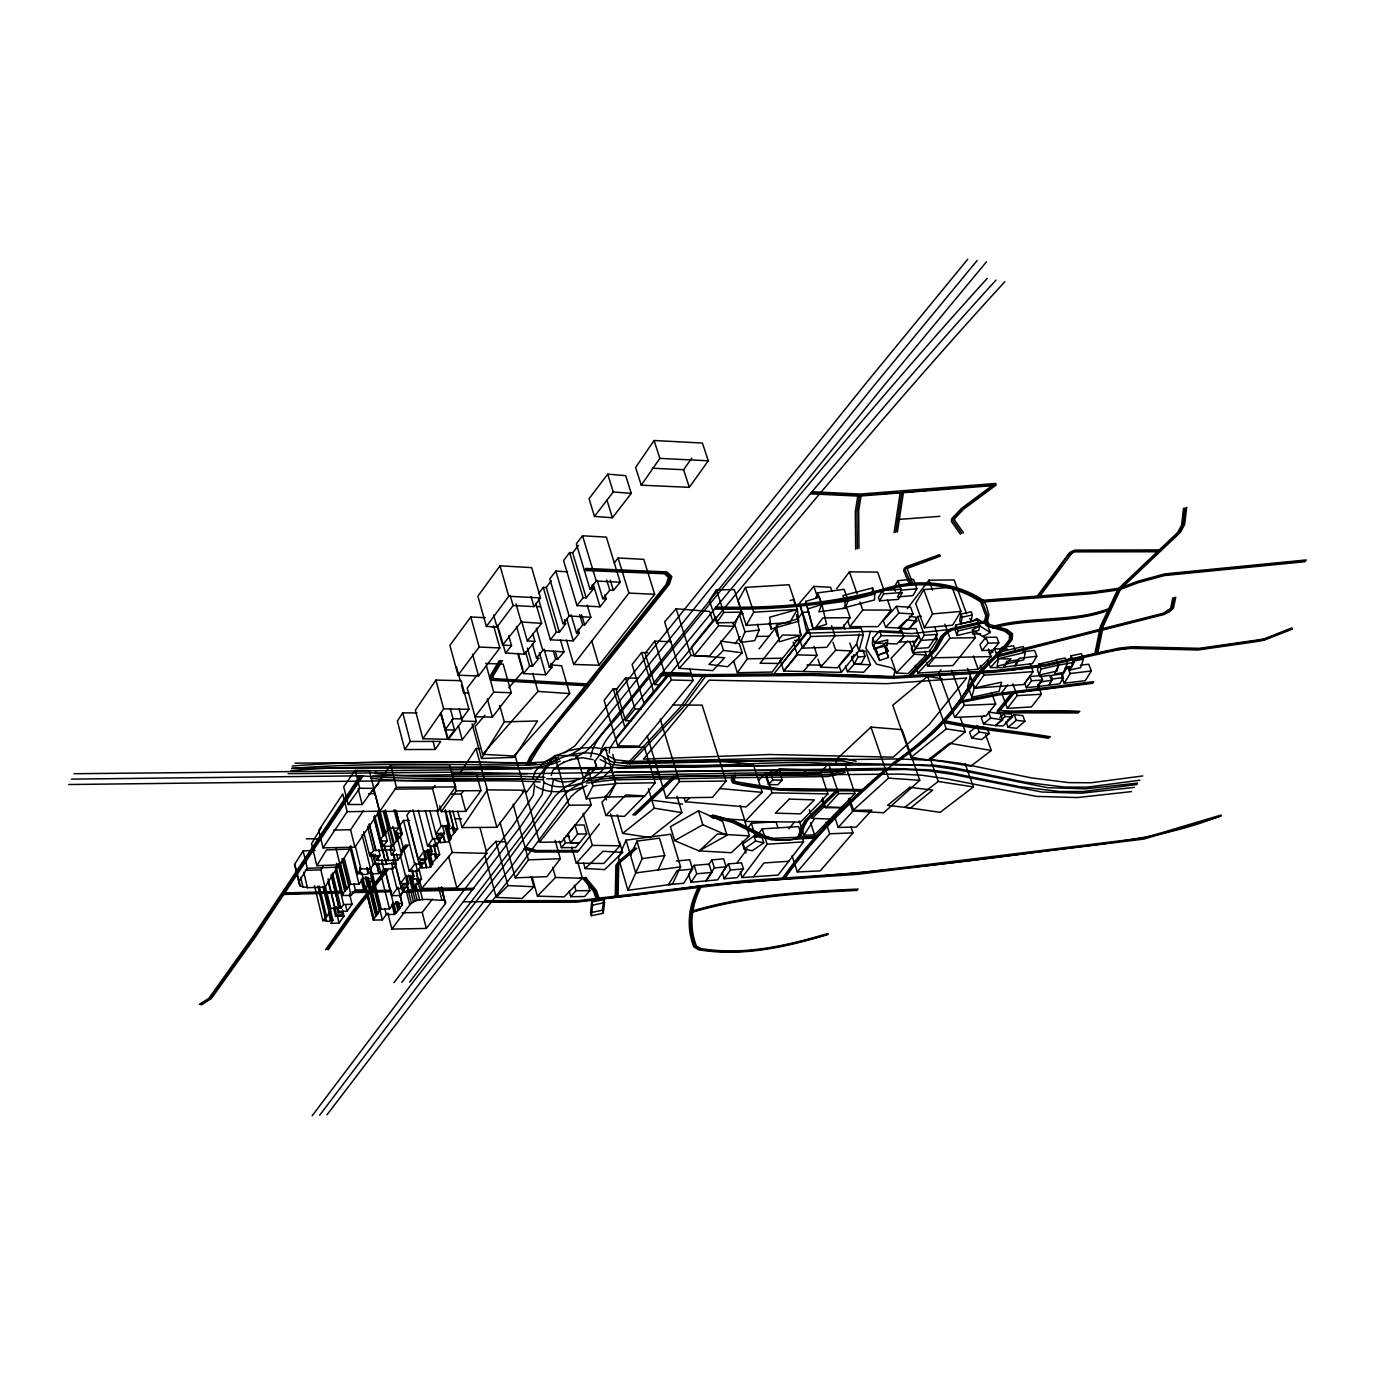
<?xml version="1.0" encoding="UTF-8"?>
<svg xmlns="http://www.w3.org/2000/svg" width="1375" height="1375" viewBox="0 0 1375 1375"><rect width="100%" height="100%" fill="white"/><g stroke="black" fill="none" stroke-linecap="round" stroke-linejoin="round"><path stroke-width="1.5" d="M1220.948 815.616C1157.423 841.38 1089.206 844.491 1022.209 853.978C915.303 868.673 807.881 877.37 700.373 885.844C690.164 904.63 687.156 926.32 695.166 946.498L699.669 949.145C743.119 956.416 786.397 946.361 827.905 934.038M845.023 601.717L844.938 607.578L874.534 599.947L874.723 594.086L872.575 587.967L842.892 595.581L845.023 601.717L874.723 594.086M615.244 897.377L615.88 865.339L618.802 861.283L634.511 848.014M616.653 897.033L617.306 865.133L620.056 861.317L635.662 848.134M618.062 896.706L618.716 864.909L621.311 861.334L636.831 848.272M872.455 591.886L872.575 587.967M609.331 753.053L609.486 749.014L614.78 740.712L640.475 709.397C760.152 565.383 878.298 419.805 1004.833 281.703M1139.927 780.209L1087.195 787.153L1064.13 787.067L1025.578 782.289L953.855 767.748L935.052 765.273L853.067 763.4L842.566 760.994L778.645 760.478L628.65 763.761L612.322 761.973L600.05 755.047C603.109 736.416 622.033 724.677 632.019 709.208C751.455 564.609 869.688 418.756 996.033 280.07M534.652 784.18L533.294 795.3L513.202 825.258L393.938 982.695M590.752 757.058C593.553 737.43 613.095 725.106 623.528 709.036C742.827 563.939 860.922 417.57 987.181 278.42M1183.497 508.269L1181.606 525.13L1177.636 532.486L1117.927 589.102L1100.309 626.691L1094.827 654.019M1185.078 507.805L1183.136 524.837L1178.994 532.452L1119.302 589.016L1101.77 626.381L1096.288 653.658M1186.659 507.323L1184.666 524.528L1180.369 532.417L1120.659 588.947L1103.248 626.072L1097.748 653.28M600.05 755.047C583.327 748.309 536.766 758.261 543.916 782.289L542.214 794.492L521.675 824.966L401.827 982.386M553.18 780.398L551.1 793.667L530.131 824.691L409.681 982.059M899.044 631.761L901.055 629.045L916.128 628.616L918.809 636.127L881.255 635.628L874.569 643.053L887.752 639.839L887.219 645.58L874.087 648.794L874.569 643.053L872.816 638L872.317 643.758L879.639 660.481L888.439 657.473L884.83 646.525L888.439 657.473M894.094 532.727L900.161 492.834M895.744 532.348L901.845 492.491L995.294 484.464L962.517 508.819L953.202 518.633L953.116 521.022L961.933 533.517M897.394 531.953L903.512 492.147M590.562 912.708L591.731 902.086L603.659 899.559L604.536 902.602L603.281 913.223L591.422 915.733L590.562 912.708L602.405 910.181L603.659 899.559M591.422 915.733L592.608 905.145L591.731 902.086M551.238 775.362L552.836 770.481L557.803 765.634M857.88 495.447L855.302 511.672L855.68 549.244M901.845 492.491L859.581 495.086L856.986 511.277L857.33 548.814M861.266 494.742L858.67 510.881L858.98 548.384M977.419 619.919L955.728 625.006L954.972 629.544L957.12 635.473L978.794 630.386L979.619 625.848L976.938 618.578L971.438 621.706M957.12 635.473L957.894 630.936L955.728 625.006M532.692 778.68L535.373 771.1L543.177 763.142M660.292 674.644C738.066 676.483 815.873 671.911 893.595 677.394L894.833 670.811L891.447 667.7L876.648 664.211L865.803 648.175L870.409 631.366L911.848 633.583L952.084 629.234L985.944 621.569L987.319 615.295L982.094 601.219C954.903 582.914 920.012 579.855 888.869 588.294C832.408 605.069 773.592 609.194 715 608.059M998.559 658.625L997.098 666.188L1023.756 659.863L1025.337 652.283L1023.172 646.525L996.428 652.85L998.559 658.625L1025.337 652.283M1172.755 597.919L1170.709 608.369L1163.422 613.216L995.723 655.652M961.022 614.041L959.681 620.641L960.833 623.786L970.956 621.517L972.331 614.917L971.18 611.772L961.022 614.041L962.173 617.203L960.833 623.786M1174.25 597.523L1172.084 608.231L1163.577 613.903L995.603 656.442C966.522 683.083 951.448 722.288 918.036 744.992C867.023 782.702 820.342 826.994 783.389 878.728M1175.745 597.145L1173.459 608.077L1169.283 611.927L1163.731 614.591L995.5 657.216M732.325 775.758L731.294 780.192L732.755 782.942C775.019 794.045 818.916 789.817 862.125 791.123M1134.478 787.359L1081.455 793.203L1041.769 792.017L953.683 774.572L927.747 770.722L904.87 769.467L845.023 770.567L829.417 774.366L733.786 775.483L732.772 779.797L734.078 782.306L739.664 784.059L777.459 789.422L862.847 790.35M735.264 775.191L734.233 779.384L735.402 781.653L778.336 788.648L863.569 789.594M1056.636 660.069L1038.984 664.073L1037.455 670.072L1039.328 675.073L1056.945 671.086L1058.544 665.087L1056.464 659.587L1065.213 658.058L1067.309 663.541L1063.356 672.478L1054.625 674.025L1058.544 665.087L1073.978 662.372L1072.517 658.556L1065.848 659.725M1039.328 675.073L1040.892 669.092L1038.984 664.073M971.816 697.263L974.239 688.102L970.097 676.723L967.708 685.936L971.816 697.263L999.023 691.384L1001.602 682.206L974.239 688.102M780.192 660.206L783.784 671.069L841.345 672.341L839.042 665.62L856.642 643.947L859.375 633.995M841.345 672.341L858.98 650.719L863.38 634.837L861.025 628.031L808.397 629.63L781.533 664.263M387.853 913.034L391.875 929.122L426.319 928.434L445.466 903.53L441.616 887.03M1069.956 659.261L1071.073 655.823L1081.386 653.658L1083.483 659.089L1080.612 667.666L1070.352 669.848L1068.959 666.222M1070.352 669.848L1073.17 661.272L1071.073 655.823M797.672 838.131L801.745 826.1L805.2 820.256L836.55 790.195M711.391 815.719C742.414 819.019 766.081 848.667 799.064 837.873L803.12 825.894L806.506 820.188L837.736 790.247M800.439 837.616L804.495 825.688L807.795 820.102L838.922 790.316M596.475 764.998L594.327 769.811L590.373 773.558M614.625 762.523L611.308 769.381L604.055 776.377M698.998 886.067C688.789 904.939 685.781 926.767 693.894 946.98L698.638 949.781C742.448 957.086 786.07 947.014 827.888 934.587M701.731 885.62C691.556 904.32 688.548 925.891 696.438 946L700.683 948.527C743.806 955.728 786.741 945.691 827.905 933.487M815.598 598.434L817.73 592.883L844.147 589.291L848.152 600.823L845.178 608.18L818.83 611.823L821.7 604.467L817.73 592.883M738.495 615.88L734.869 624.8L740.592 642.383L754.72 640.664L759.172 630.042L757.247 624.164M740.592 642.383L744.992 631.744L739.217 614.092L743.273 613.611M626.055 840.159L618.423 857.742L627.945 890.312L672.444 884.177L680.608 866.852L670.742 834.264L626.055 840.159L635.714 872.953L680.608 866.852M630.592 855.559L636.952 841.122L659.484 838.131L664.727 855.577L658.144 869.911M627.945 890.312L642.142 858.602L636.952 841.122M1073.978 662.372L1071.95 666.909L1065.298 668.095M526.092 765.359L529.925 757.023L538.347 744.614L666.17 584.341L668.491 577.517L664.486 573.77L584.375 570.453M853.067 763.4C669.763 769.227 486.458 767.473 303.136 768.402L291.517 768.402C369.944 762.386 448.972 764.5 527.605 765.222L531.42 756.938L539.791 744.614L667.752 584.289L670.175 577.019L665.706 572.859L585.114 569.439M529.117 765.067C546.373 730.366 576.555 703.897 598.916 672.512L669.35 584.22L671.842 576.52L666.927 571.931L585.853 568.425M588.397 770.086L581.797 783.131L586.352 798.841L608.884 796.692L615.673 783.75L611.016 768.023L588.397 770.086L593.003 785.864L586.352 798.841M852.105 658.058L853.961 654.534M845.436 665.861L847.43 671.688L854.202 664.177L857.914 657.112L856.333 652.523M859.409 650.616L863.002 650.22L865.116 656.339L861.386 663.386L854.202 664.177L851.52 656.391M1051.566 680.281L1048.953 685.231L1026.369 687.723L1024.736 683.375L1029.892 676.414L1040.927 675.658L1042.559 680.006L1037.386 686.95L1039.964 682L1051.566 680.281L1049.692 675.331L1040.033 676.758M1000.055 650.255L1001.584 647.384L1013.581 645.82L1015.077 649.825M745.508 587.383L738.134 600.703L746.23 625.436L789.697 622.566L797.38 609.417L789.061 584.736L745.508 587.383L753.706 612.236L746.23 625.436M897.909 580.662L901.295 590.15L897.445 596.973L912.983 595.598L916.867 588.775L913.464 579.305L897.909 580.662L894.077 587.503L895.417 591.302M1052.425 679.027L1048.953 685.231L1059.833 683.736L1063.339 677.531L1061.964 673.939L1051.067 675.417L1052.425 679.027L1063.339 677.531M923.759 589.6L915.681 603.522L924.378 627.756L952.634 625.195L960.953 611.394L952.067 587.159L923.759 589.6L932.542 613.92L924.378 627.756M901.278 589.222L882.475 590.614L878.384 597.558L879.536 600.823L898.305 599.414L902.447 592.488L883.644 593.897L879.536 600.823M1036.802 656.253L1032.402 663.644L1014.802 665.741L1019.133 658.333L1036.802 656.253L1034.584 650.392L1022.828 651.784M499.28 660.636L489.517 677.016L491.03 680.195L586.764 685.781M500.861 660.602L491.184 676.741L492.405 679.439L587.537 684.87M321.097 827.819L311.541 843.666L316.834 865.7L340.003 864.755L349.766 849.062L326.477 849.939L316.834 865.7M502.442 660.567L492.852 676.448L493.797 678.666L588.294 683.977M1061.672 676.483L1067.602 666.772L1070.197 673.527L1064.233 683.237L1062.308 678.167M315.167 850.42L303.136 850.884L307.312 868.33L298.667 881.908L300.248 886.119L307.433 887.683L324.998 887.116L320.856 869.859L323.091 866.216M324.466 886.755L330.447 911.591L328.9 911.677L330.808 908.566L325.308 885.775M439.278 838.664L440.327 842.652L449.092 841.741L451.12 838.458L448.491 828.489M324.998 887.116L337.459 867.092L336.514 863.242M504.333 721.892L537.522 720.947L514.284 757.367L481.525 758.502L504.333 721.892L499.727 705.409M1080.286 665.242L1088.742 664.228L1091.338 670.966L1085.288 680.659L1064.233 683.237M692.587 869.103L683.719 883.231L668.388 884.709L677.17 870.564L692.587 869.103L689.752 859.753L676.277 861.008M299.286 884.211L294.542 864.531L303.136 850.884M708.727 864.806L711.855 859.908L723.628 858.808L726.12 866.817L717.664 879.845L691.041 882.269L688.497 873.881M711.855 859.908L714.33 867.934L705.959 880.98L711.7 872.489L709.122 864.102L694.152 865.356L689.631 872.18M818.623 774.589L828.558 763.503L844.869 763.555L854.975 793.564L814.567 834.883L803.928 835.244L814.705 818.452M910.009 628.237L917.606 616.498L921.336 616.258M912.742 652.747L920.7 640.475L919.205 636.281L911.264 648.57L912.742 652.747L929.397 651.527L937.423 639.272L935.928 635.078M460.212 772.767L476.059 748.481L480.202 748.55M446.325 825.223L447.391 829.228L449.487 829.142L445.105 810.528M912.914 641.128L915.578 648.587L924.327 635.233L937.441 634.356L934.725 626.863M440.962 833.147L442.011 837.152L441.066 838.595L432.712 838.836L427.573 846.227L436.098 845.986L438.762 842.153L437.714 838.166M360.009 775.827L252.588 937.011L208.759 998.456L199.341 1004.317M366.953 867.402C374.155 876.58 356.658 877.095 360.044 867.591M937.441 634.356L928.623 647.677L915.578 648.587M200.406 1004.558L210.031 998.525L254.014 936.959L361.539 775.809C421.781 780.759 482.316 776.841 542.575 779.694M363.052 775.809L255.441 936.925L211.303 998.611L201.455 1004.816M342.495 909.958L343.991 916.145L335.62 916.403L336.531 915.028L328.161 881.478M442.423 825.344L444.52 833.353L443.541 834.848L438.402 834.952L436.786 837.289L442.011 837.152M416.952 712.938L402.755 712.886L397.358 721.033L404.783 749.547L435.205 749.461L440.756 741.417L410.248 741.469L404.783 749.547M336.531 915.028L341.567 914.873L343.114 912.708L337.975 912.845L338.869 911.488L337.872 907.362M403.219 888.198L404.267 892.323L412.809 891.481L414.889 888.353L412.792 880.138M716.409 589.841L709.414 600.342L716.667 622.841L734.525 622.514L741.641 612.116L734.267 589.617L716.409 589.841L723.714 612.408L716.667 622.841M323.022 847.877L347.153 811.697L342.77 793.959L318.777 830.328L323.022 847.877L354.905 847.206L379.448 811.216L374.98 793.581L368.534 793.65M328.883 912.089C335.723 920.03 325.359 926.286 325.428 916.386M328.041 878.848L335.036 907.844L330.808 908.566M335.552 871.355L343.63 904.492L341.052 908.136L339.127 908.222L331.461 874.552M515.075 755.305L524.837 790.23L496.891 827.303L462.086 827.578L487.369 789.869L476.059 748.481M691.041 882.269L696.73 873.761L694.152 865.356M354.905 847.206L350.591 829.761L363.361 810.803M326.425 920.511L322.85 920.683L330.447 911.591M440.327 842.652L439.673 838.08M361.522 873.572L357.758 873.692L360.955 868.966L355.506 846.948M449.625 810.373L454.008 828.97L457.634 828.85L452.856 810.837M420.887 863.844L421.953 867.986L430.564 867.212L432.73 863.998L428.966 849.492M454.523 730.005L445.208 729.867L453.028 718.747L461.845 718.919L468.961 709.277L461.123 680.642L435.909 680.092L415.353 710.188L422.898 738.736L447.666 739.303L454.523 730.005L451.773 719.83M390.655 764.878L374.017 789.216L379.672 811.491L438.402 810.837L455.658 786.895L449.711 764.706L390.655 764.878L396.43 787.308L379.672 811.491M386.014 859.719L386.581 864.325L382.731 864.428L382.095 859.891M451.12 838.458L449.573 838.527L457.634 828.85M797.93 618.939L802.502 612.236L808.552 612.064M654.087 440.498L635.628 467.431L641.248 485.186L689.322 487.334L708.262 460.78L702.419 443.059L654.087 440.498L659.845 458.373L641.248 485.186M360.955 868.966L370.528 868.691L373.278 864.703L370.27 852.689M373.278 864.703L375.702 864.084L373.192 854.081M376.802 863.105L378.933 873.589L371.559 873.778L370.408 867.298M379.294 873.056L380.858 873.022L383.608 869.052L382.113 863.07M374.498 820.291L382.095 850.438L385.688 849.956L384.673 845.934M436.923 810.03L441.152 826.083L435.978 833.577L444.52 833.353M422.898 738.736L443.661 708.864L435.909 680.092M382.095 850.438L373.57 850.558L369.686 855.748L380.153 855.577L378.641 849.544M382.405 848.1L385.103 860.561L376.63 860.252L375.134 854.253M447.391 829.228L449.711 825.877L445.466 809.823M798.566 636.058L802.622 648.158L810.717 636.505L863.38 634.837M383.608 869.052L393.095 868.777L396.378 864.067L393.645 853.927M404.267 892.323L403.614 887.648M416.298 870.478L418.034 879.295L421.541 879.192L418.894 868.88M967.553 668.388L974.772 688.205L983.847 675.228L1033.141 671.619L1030.167 663.73M329.948 907.878L332.922 920.236L330.739 923.33L339.109 923.055L343.991 916.145M325.583 949.695L352.086 912.02L385.155 869.945M326.958 949.644L353.478 911.986L386.547 869.945M328.35 949.592L354.887 911.952L387.922 869.963M401.706 887.717L402.755 891.825L400.022 895.486L391.755 895.675L396.98 888.611L405.127 888.439L406.106 887.064L401.002 887.15L402.669 884.95L407.653 884.847L408.65 883.438L406.553 875.17M355.231 770.413L343.716 786.706L348.133 804.495L362.158 804.53L373.811 788.356L369.291 770.533L355.231 770.413L359.717 788.288L348.133 804.495M338.869 911.488L347.084 911.23L352.034 904.234L349.508 893.888M388.764 826.169L394.831 850.248L391.823 850.283L391.102 845.831M689.322 487.334L683.598 469.717L691.831 458.047M735.195 643.672L740.145 636.677M728.492 863.861L722.288 872.627L724.178 878.728L737.223 877.697L743.48 868.948L741.572 862.847L728.492 863.861L730.383 869.98L724.178 878.728M438.402 810.837L432.592 788.803L435.033 785.366M396.378 864.067L393.955 864.119L393.387 859.53M421.3 863.277L422.366 867.419L420.458 867.488L417.622 871.234L409.286 871.355L414.717 864.119L422.898 864.016L423.912 862.589L418.791 862.658L420.527 860.389L425.545 860.337L426.577 858.877L424.531 850.936M397.598 838.767L401.689 854.752L391.48 854.923L394.831 850.248M369.583 881.306L377.73 914.083L379.345 910.8L371.697 880.052M737.378 672.736L747.364 658.831L782.341 658.195L772.2 672.031L737.378 672.736L733.494 660.705M578.084 629.114L579.288 633.153L573.272 640.836L550.413 639.839L556.377 632.122L559.402 632.259L546.27 587.537L551.186 580.731M365.991 886.342L374.103 919.05L375.753 915.802L367.606 883.042M428.588 850.867L429.619 854.855L431.681 854.803L429.516 844.284M433.933 844.181L436.098 854.683L439.656 854.614L436.528 842.703M1036.956 596.578L1069.63 552.509M385.378 848.53L388.42 860.527L397.994 859.856L401.689 854.752M441.272 811.645L456.294 790.848L451.602 773.317L476.231 773.197L480.975 790.659L465.798 811.37L441.272 811.645L439.742 805.836M411.933 870.598L413.634 879.433L411.589 879.502L410.541 875.359M1038.348 596.509L1067.602 555.947L1074.648 550.997L1159.469 550.842M1039.758 596.441L1072.173 552.733M1033.141 671.619L1023.808 684.509L974.772 688.205M465.798 811.37L461.141 794.011L463.65 790.539M362.931 878.333L373.33 920.116L382.37 919.909L386.255 914.581L394.453 914.409L396.189 913.172L398.578 909.889L396.516 901.708M513.098 605.567L533.964 606.598L540.513 597.902L531.678 567.617L500.019 565.812L477.881 596.217L486.389 626.467L497.028 626.966L513.098 605.567L510.194 595.444M703.261 675.52L679.559 708.108L627.344 763.692M410.18 810.786L406.931 815.237L418.206 858.98L426.577 858.877M399.214 826.306L403.494 820.445L409.595 820.428M373.33 920.116L374.103 919.05M372.058 872.3L381.27 909.219L379.345 910.8M398.578 909.889L402.273 904.853L399.695 894.627M414.889 888.353L413.377 888.422L421.541 879.192M706.148 675.486L682.344 708.142L629.973 763.847M399.712 896.809L403.27 891.945M388.42 860.527L386.255 850.042M375.753 915.802L377.73 914.083M381.27 909.219L389.537 908.961L393.422 903.667L384.656 868.794M400.434 895.211L402.273 904.853M500.122 822.491L515.264 877.834L528.498 859.839L560.312 858.756L555.105 840.314M746.745 829.503L751.334 823.281L775.998 821.769L777.906 827.698M485.22 617.684L470.8 616.98L449.9 645.339L458.047 675.194L478.569 675.967L499.847 647.934L493.642 625.969M486.389 626.467L508.75 596.286L500.019 565.812M559.402 632.259L565.641 623.82L564.438 619.747M427.453 849.544L431.217 864.05L439.656 854.614M391.875 929.122L409.784 904.905C418.223 895.744 433.709 901.02 444.417 900.144L445.861 902.241M1026.369 687.723L1031.508 680.762L1042.559 680.006M408.65 883.438L400.348 883.609L405.642 876.459L400.366 855.731M901.055 629.045L903.719 636.573L899.68 642.005L914.753 641.541L918.809 636.127M737.344 862.4L747.295 848.977M756.009 837.237L762.231 828.85L798.652 826.598L803.602 841.861L778.113 875.067L742.087 877.594L740.3 871.887M411.589 879.502L413.978 876.305L412.38 870.1M579.288 633.153L576.538 633.033L582.691 624.8L579.666 614.642M655.17 782.788L615.794 783.406L605.327 797.053L644.531 796.348L655.17 782.788L644.411 747.227L605.189 747.57L594.859 761.372L597.18 769.295M458.047 675.194L479.17 647.041L470.8 616.98M477.091 675.005L467.191 688.188L476.352 721.462L462.223 739.784L448.216 739.458L441.117 713.075M418.206 858.98L423.706 851.675L412.861 809.823M560.312 858.756L546.872 876.648L515.264 877.834M742.087 877.594L767.13 844.216L803.602 841.861M538.57 593.622L543.28 587.383L546.27 587.537M578.462 545.462L572.636 552.75L569.611 552.561L563.561 560.588L576.984 605.602L600.033 606.788L606.238 598.881L605 594.791M376.63 860.252L380.153 855.577M340.158 862.142L346.775 889.23L348.614 885.827L341.963 858.705M429.619 854.855L432.094 851.572L430.547 845.608M753.448 876.786L763.916 862.967L788.7 861.283M336.222 867.333L342.805 894.386L344.678 890.983L338.061 863.895M614.281 562.994L618.08 557.975L643.775 559.35L654.689 594.292L598.967 665.242L573.684 664.434L566.5 640.08M607.716 474.134L589.05 498.695L594.464 516.416L612.391 517.756L631.28 493.402L625.711 475.664L607.716 474.134L613.267 491.941L594.464 516.416M353.839 883.73L355.369 889.969L351.141 895.486L341.98 895.486L342.805 894.386M426.319 928.434L422.228 912.45L432.369 899.112M836.67 588.672L849.423 571.88L877.628 572.103L884.005 590.098M850.145 617.719L842.686 627.533L815.513 627.756L822.886 617.908L850.145 617.719L846.88 608.317L842.703 608.334M907.225 608.713L928.933 580.181L954.13 579.958L966.556 613.766M378.692 783.441L373.295 788.992L374.842 795.059M486.32 665.517L493.745 692.175L475.011 716.719L492.388 717.183L511.259 692.725L503.198 664.108L485.736 663.455M448.216 739.458L462.258 721.084L461.158 716.994M1007.738 684.802L1001.602 692.811L1007.342 708.383L1031.439 706.939L1041.408 694.238L1037.764 684.509M344.678 890.983L346.775 889.23M348.614 885.827L350.659 884.194L344.3 858.292M381.562 840.228L383.092 846.278L391.72 846.33L397.341 840.434L394.762 830.362M370.906 872.334L372.47 878.591L371.302 880.12L372.161 880.12L370.614 873.864M366.059 877.009L368.122 885.311L365.509 888.731L363.688 890.003L355.369 889.969M365.217 877.009L367.28 885.328L372.161 880.12M584.117 780.364L576.95 755.666L554.692 755.58L525.748 793.203L539.464 842.273L561.584 841.981L591.284 805.045L589.497 798.875M312.177 1115.744L412.981 982.197L502.803 867.298L555.294 795.747L564.111 787.892L575.747 780.845M350.659 884.194L359.03 884.125L363.275 878.659L361.797 872.678M576.984 605.602L583.12 597.661L569.611 552.561M573.684 664.434L628.908 593.089L618.08 557.975M319.636 1115.245L420.853 981.836L511.002 867.075L563.286 796.108C573.667 783.183 592.436 782.22 602.817 769.587A32.759 14.988 -16.1 0 0 605.275 760.341L603.711 757.505M1007.342 708.383L1017.208 695.63L1041.408 694.238M597.231 580.336L602.8 598.727L609.795 590.253L613.422 590.391L620.211 582.192L606.375 537.127L582.553 535.786L576.331 543.795L589.944 588.981L593.261 589.17L592.023 585.062M567.617 571.863L555.844 571.072L549.794 578.858L563.011 623.683L565.641 623.82M327.061 1114.747L428.691 981.475L519.183 866.834L571.244 796.469L577.294 791.055L586.97 785.314M941.016 669.711L938.644 672.753L954.663 717.406L985.927 716.083L995.706 704.086L991.444 692.467M374.67 815.564L380.789 839.816L379.912 840.933L387.252 841.002L384.691 830.913M599.431 823.969L578.17 851.245L535.786 851.262L524.958 848.134M847.739 620.675L849.802 626.673L862.744 610.053L891.086 610.087L887.545 600.084M380.789 839.816L379.758 839.798L385.722 833.525L380.084 811.267M782.134 878.814C810.923 837.53 846.983 802.278 885.07 769.639M784.644 878.642C813.381 837.495 849.338 802.364 887.339 769.845M378.95 811.25L384.587 833.508L390.036 828.008L398.75 828.111L394.092 809.909M383.092 846.278L387.252 841.002M398.75 828.111L394.539 833.439L401.878 833.508L396.189 811.319M392.803 826.341L396.395 840.434L402.136 834.402L395.931 810.202M759.069 648.88L777.442 625.556M517.722 653.417L523.462 673.561L529.633 666.067L532.572 666.239L539.017 658.075L536.456 657.903L532.383 643.758M641.609 652.523L632.105 664.52L643.93 703.261L653.538 691.402L641.609 652.523L647.677 652.712M891.086 610.087L878.006 626.622L849.802 626.673M926.355 662.252L927.781 666.222L949.97 638.137L975.339 637.639L972.417 629.681M617.306 688.823L613.302 688.72L604.106 700.339L617.753 745.817L639.152 746.109L693.137 680.556L690.852 673.303M637.656 678.219L625.556 677.892L616.189 689.683L625.505 720.655L631.555 720.758M671.069 641.712L654.758 641.145L645.098 653.331L654.706 684.578L660.825 684.733M539.464 842.273L568.889 805.183L591.284 805.045M589.944 588.981L596.269 581.058L620.211 582.192M550.808 663.352L551.977 667.373L549.312 667.202L555.672 659.227L553.317 651.166M563.011 623.683L569.147 615.983L590.837 617.255L587.194 605.052M799.752 631.4L801.058 635.302L778.508 663.438L760.066 663.266L782.478 635.027L801.058 635.302L796.881 614.831M975.339 637.639L952.927 665.603L927.781 666.222M954.663 717.406L964.322 705.341L995.706 704.086M394.969 810.202L401.173 834.402L401.878 833.508M575.008 825.069L567.961 833.834L570.505 842.806L579.614 842.686L586.712 833.955L584.134 824.983L575.008 825.069L577.586 834.058L570.505 842.806M496.925 625.075L502.562 645.047L521.194 621.981L516.003 603.9M582.691 624.8L584.667 624.903L590.837 617.255M647.264 735.814L666.153 798.016L679.422 781.567L726.052 781.034L702.127 705.117L672.736 705.031M625.505 720.655L634.958 708.95L641.042 709.07M654.706 684.578L664.469 672.495L691.075 673.234L689.855 669.35M615.536 738.736L669.075 672.684L671.344 679.989L617.753 745.817M985.927 637.364L979.945 644.772L982.059 650.513L992.819 650.272L998.834 642.898L996.703 637.158L985.927 637.364L988.058 643.105L982.059 650.513M1011.794 692.966L997.305 710.841L997.408 712.852L1078.292 712.955M498.764 629.148L505.536 653.022L511.552 645.597L508.716 635.645M715.791 617.014L691.419 646.989L694.152 655.634L709.466 656.116L734.027 626.312L732.909 622.841M773.472 674.403L807.056 633.119L870.409 631.366M1093.228 682.481L1013.1 692.897L998.353 711.511L1000.123 712.525L1022.948 711.442L1079.066 712.164M1014.406 692.845L1000.055 710.531C1023.12 712.198 1055.055 709.586 1079.856 711.373M521.589 620.984L527.312 640.905L541.647 623.356L535.82 603.367M400.452 851.245L405.608 844.938M401.844 851.262L407.017 844.955M694.152 655.634L718.592 625.711L734.027 626.312M505.536 653.022L524.494 654.191L534.978 641.403L532.675 633.445M583.12 597.661L586.163 597.816L593.261 589.17M400.675 854.408L408.409 844.972M967.725 259.256L865.872 383.402L574.767 746.023L564.266 752.778M977.127 260.511L875.102 384.295L586.266 742.431L579.82 749.289L569.955 755.184M561.378 847.653L565.348 842.841L579.562 842.737L575.575 847.55L561.378 847.653L559.539 841.191M986.494 261.766L884.28 385.189L594.688 742.603L586.472 751.042L575.609 757.591M726.052 781.034L712.525 797.345L666.153 798.016M788.906 828.781L794.234 822.336M523.462 673.561L545.772 674.798L551.977 667.373M814.017 646.353L817.094 655.394L797.431 654.895L783.784 671.069L810.717 636.505L802.502 612.236M536.456 657.903L542.781 650.444L563.956 651.939L560.416 639.839M419.616 880.516L421.661 888.473L452.238 852.5L486.922 853.394L479.909 827.458M792.069 855.8L797.259 871.939L829.709 833.783L852.998 832.872L850.953 826.77M803.361 671.498L817.094 655.394M555.672 659.227L557.597 659.364L563.956 651.939M831.978 591.233L830.603 587.263L813.845 586.369L799.133 603.539L802.502 613.473M852.998 832.872L820.256 870.891L797.259 871.939M484.911 715.309L475.08 726.67L482.642 754.308L513.941 756.027L569.697 693.602L561.55 665.723L550.997 664.916M508.819 687.689L522.878 671.447M421.661 888.473L456.895 888.009L486.922 853.394M569.181 891.155L570.745 896.689L575.97 890.725L589.875 890.622L586.18 877.714L580.233 877.748M482.642 754.308L537.952 691.402L569.697 693.602M589.875 890.622L584.633 896.569L570.745 896.689M712.92 621.517L709.689 611.462L676.156 608.764L664.606 621.844L679.164 668.336L712.766 670.605L724.591 657.766L690.886 655.394L679.164 668.336M989.433 654.706L994.606 648.845L1007.239 648.948M817.953 659.192L820.652 667.15L835.691 650.237L852.552 650.925L849.802 642.967M990.516 667.562L998.302 658.797L1010.934 658.883L1003.114 667.614L990.516 667.562L987.577 659.622M852.552 650.925L837.444 667.769L820.652 667.15M872.884 638.206L879.553 630.764L902 631.744M571.708 847.206L576.262 863.173L592.367 845.367L620.022 845.797L610.655 813.88M859.684 650.959L865.786 651.2L870.495 664.761L863.689 672.255L847.43 671.688M838.2 827.406L853.634 810.391L871.819 810.133L856.298 827.08L838.2 827.406L834.161 815.237M903.719 636.573L896.998 643.964L874.569 643.053M822.405 797.741L825.705 807.744L838.595 793.616L854.975 793.564M620.022 845.797L603.78 863.483L576.262 863.173M896.448 606.358L883.283 620.658L885.62 627.327L899.817 628.134L913.069 613.92L910.663 607.234L896.448 606.358L898.838 613.061L885.62 627.327M758.587 780.502L765.617 772.939L821.373 774.228L827.905 793.908L800.594 822.13L745.112 821.425L740.128 805.613M745.112 821.425L772.045 792.842L827.905 793.908M770.327 772.269L765.995 776.858L768.453 784.523L777.82 784.747L782.169 780.175L779.694 772.527L770.327 772.269L772.802 779.934L768.453 784.523M907.603 640.922L891.155 658.247L896.328 672.977L908.239 673.578L926.183 654.93L924.877 651.234M915.183 665.38L917.916 673.062L932.405 657.817L991.255 656.614L988.436 649M907.93 676.569L933.78 649.481L941.205 636.195L946.619 631.314L951.809 628.547L986.116 620.727M909.202 676.638L935.138 649.447L944.35 634.184L952.084 629.234M896.328 672.977L914.22 654.259L926.183 654.93M910.473 676.689L936.513 649.412L944.075 635.972L948.423 632.07L952.377 629.939L985.772 622.394M607.664 796.245L601.958 802.141L605.859 815.478L624.473 816.389L644.566 795.936L625.883 794.922L605.859 815.478M485.77 851.83L495.911 841.38L505.845 841.912M532.263 877.542L537.402 896.156L555.552 877.456L582.398 878.298L577.827 862.297M775.294 773.008L779.419 768.762L804.444 769.725L806.438 775.758M582.398 878.298L564.145 896.878L537.402 896.156M484.859 855.336L496.203 897.411L507.942 885.603L533.913 886.737L531.145 876.734M533.913 886.737L522.105 898.459L496.203 897.411M995.603 656.442L1005.503 646.714L1010.797 639.358L1011.038 634.373L1005.967 630.386L989.759 626.398L985.944 621.569M917.916 673.062L978.227 669.316L991.255 656.614M583.653 863.173L585.183 868.536L603.075 851.262L622.617 852.397L619.472 841.672M723.525 650.392L708.933 664.4L727.633 666.738L742.242 652.816L739.252 643.603L720.552 641.163L723.525 650.392L742.242 652.816M809.308 809.823L812.092 818.348L824.072 806.85L842.016 807.623L825.705 807.744M999.814 717.595L1003.87 713.711L1011.381 714.106L1012.43 716.959L1002.959 726L995.466 725.639L983.503 723.869L981.32 717.87L984.191 715.533M1012.43 716.959L1004.919 716.564L995.466 725.639L1002.633 719.847L1000.433 713.848L988.47 712.044L990.67 718.059L1002.633 719.847M622.617 852.397L604.673 869.584L585.183 868.536M673.956 776.239L632.827 814.877M733.786 775.483L675.194 776.359L634.047 814.963M676.431 776.462L635.284 815.066M916.833 621.036L908.462 628.873L898.408 627.636L906.778 619.781L916.833 621.036L915.423 617.1L909.391 616.344M848.444 798.72L852.517 810.872L883.627 812.78L919.755 780.312L902.103 729.661L870.977 727.1L835.553 760.255L836.911 764.311M684.183 797.706L685.438 801.78L689.889 797.672M749.427 835.931L731.225 852.723L699.291 850.902L717.406 833.972L749.427 835.931L744.442 820.136L712.456 818.056M852.517 810.872L888.508 778.113L919.755 780.312M719.366 760.959L753.225 764.225L762.248 792.361L746.058 806.936L685.438 801.78M1007.359 720.483L1014.166 714.639L1022.794 715.602L1024.908 721.273L1016.692 728.269L1008.081 727.341L1005.984 721.652M1008.081 727.341L1016.28 720.328L1024.908 721.273M942.339 678.855L927.575 676.38L892.77 705.237L910.972 757.453L929.998 760.169L965.336 731.809L960.283 717.75M983.503 723.869L990.67 718.059M910.972 757.453L946.292 728.887L965.336 731.809M617.22 814.842L622.669 833.37L654.311 808.191L681.948 812.642L676.93 796.211M977.092 726.138L969.547 732.119L971.678 738.014L981.578 739.612L989.141 733.683L986.992 727.788L977.092 726.138L979.241 732.067L989.141 733.683M681.948 812.642L650.306 837.581L622.669 833.37M971.678 738.014L979.241 732.067M973.431 786.93L938.231 781.464L904.905 807.211L940.122 812.35L973.431 786.93L965.147 763.795M991.323 750.492L970.767 766.202L928.984 759.241L949.558 743.273L991.323 750.492L985.583 734.663M892.409 763.452C922.934 742.397 950.984 716.822 969.822 684.527C979.791 666.789 997.872 656.047 1009.319 639.616L1009.559 634.958L1004.712 631.194L986.356 625.728L984.414 622.05L985.772 615.742L980.65 601.941C953.838 583.945 919.445 580.8 888.731 589.17C832.098 605.98 773.128 610.139 714.381 609.022M894.472 763.83C925.238 742.603 953.511 716.822 972.572 684.303C982.592 666.462 1000.948 655.789 1012.275 639.1L1012.533 633.772L1007.222 629.595L989.244 624.37L987.491 621.087L988.866 614.848L986.339 605.55L983.52 600.497C955.986 581.883 920.562 578.909 889.006 587.417C832.7 604.158 774.056 608.248 715.619 607.097M994.211 484.069L961.331 508.527L951.603 518.839L951.483 521.572L960.386 534.222M996.359 484.877L963.703 509.128L954.783 518.427L954.731 520.455L963.497 532.83M754.033 836.052L742.603 844.044L744.167 849.028L752.297 850.764L763.744 842.806L762.163 837.839L754.033 836.052L755.614 841.036L763.744 842.806M744.167 849.028L755.614 841.036M556.772 766.391L564.317 761.939M591.095 773.025L582.278 778.164M544.208 762.369L554.366 756.353M603.316 776.892L591.714 783.647M990.258 632.466L979.619 625.848L972.262 630.008L982.936 636.608L990.258 632.466L987.577 625.247L976.938 618.578M698.517 810.769L670.416 826.684L674.644 840.641L699.033 850.919L726.98 835.261L722.666 821.425L698.517 810.769L702.831 824.742L726.98 835.261M674.644 840.641L702.831 824.742M1071.297 553.3L1074.442 551.873L1158.678 551.77M562.891 762.609L571.897 759.241M1291.778 627.928L1264.45 638.756L1256.87 640.097L1199.309 648.312L1132.158 646.714L1119.388 648.055L1045.808 664.503L994.211 670.639L894.3 676.534L812.591 673.647L705.375 674.609L661.014 673.75M1292.053 628.513L1264.278 639.478L1198.656 649.155L1131.47 647.556L1105.448 651.561L1045.481 665.311L1011.863 669.934L893.595 677.394M1292.311 629.114L1264.106 640.217L1255.942 641.695L1198.003 649.98L1130.783 648.398L1118.511 649.705L1045.155 666.102L992.973 672.341L892.891 678.253L811.095 675.4L704.017 676.397L659.587 675.555M555.792 755.666L567.995 751.111M1070.506 551.942L1074.855 550.12L1160.277 549.914M874.087 648.794L884.159 644.737L888.009 651.183L877.972 655.205L875.995 649.55L879.639 660.481M939.658 554.658L906.675 566.483L904.2 568.408L903.667 570.677L909.528 584.53M939.916 555.448L905.644 568.408L905.283 570.195L911.092 583.928M940.156 556.222L907.087 568.391L912.656 583.344M877.972 655.205L886.806 652.18M558.473 757.23L544.191 762.042L529.409 762.867M559.35 759.155L544.242 764.173L527.605 765.222M560.227 761.062C537.711 771.152 512.669 766.717 488.864 766.614C422.916 768.316 356.589 764.466 290.864 770.791M1220.948 815.066L1144.619 837.788L858.722 872.953L745.009 880.636L578.342 900.625L485.066 900.677M1220.948 816.166L1143.983 839.059L857.777 874.328L744.03 882.028L577.414 902.052L483.777 902.138M805.75 601.442L819.431 597.094L821.941 604.433L826.547 624.267L813.003 628.564L805.75 601.442L813.003 628.564M808.242 608.781L821.941 604.433M690.37 911.608C744.511 895.159 801.848 891.636 858.12 889.058M690.577 912.158C744.459 895.813 801.505 892.323 857.502 889.745M690.766 912.708C744.391 896.448 801.161 892.994 856.866 890.416M798.205 618.75L776.325 625.281L779.402 641.764L801.058 635.302M580.078 778.972C571.141 781.859 560.175 784.077 551.891 778.216M581.367 783.08C569.456 786.741 555.07 789.559 543.916 782.289M582.656 787.17C567.789 791.605 549.983 795.025 535.958 786.345M844.852 768.694L830.827 772.183L735.78 773.248M790.058 600.531L794.011 599.414L794.423 603.367M797.38 609.417L769.673 617.22L771.134 628.994L798.634 621.242L797.38 609.417L753.706 612.236M845.178 772.441L828.025 776.531L731.809 777.717M1109.78 608.334C1072.328 622.617 1031.611 615.811 993.163 626.33M1109.694 609.125C1072.156 623.459 1031.353 616.67 992.819 627.172M1109.625 609.898C1071.984 624.302 1031.095 617.512 992.475 628.031M570.298 759.705L582.587 757.694L593.038 759.636M569.611 750.647C581.763 747.587 595.117 745.731 607.08 750.458M957.894 630.936L979.619 625.848M1040.892 669.092L1058.544 665.087M962.173 617.203L972.331 614.917M1073.17 661.272L1083.483 659.089M592.608 905.145L604.536 902.602M960.094 701.216L999.264 693.378L1093.727 681.673M959.784 701.989L998.852 694.186L1013.1 692.897M959.458 702.78L998.439 694.977L1092.713 683.289M587.005 780.914L614.367 777.614L675.194 776.359M586.42 783.097L612.958 779.883L731.964 777.717M587.606 778.714L615.759 775.345L735.625 773.248M1142.763 775.947L1091.011 782.77L1069.114 782.65L1031.542 777.923L959.733 763.228L940.328 760.65L897.978 758.931L622.084 762.352M1137.108 784.438L1083.414 791.519L1059.145 791.467L1019.614 786.638L947.977 772.252L929.809 769.88L888.903 768.333L614.591 772.252M700.373 885.844L641.094 894.334L577.878 901.347L463.341 901.777M821.7 604.467L848.152 600.823M642.142 858.602L664.727 855.577M1131.419 791.605L1077.45 797.552L1036.217 796.366L947.702 779.023L922.402 775.294L900.333 774.108L737.138 775.345L609.847 777.975M1137.555 783.097L1085.477 788.837L1047.338 787.652L959.698 770.12L933.127 766.116L909.425 764.792L744.992 765.737L617.169 768.144M744.992 631.744L759.172 630.042M1070.197 673.527L1091.338 670.966M1306.25 559.934L1164.917 573.873L1138.397 581.075L1119.439 588.208L1092.798 591.903L982.644 600.308M1305.631 560.828L1164.591 574.733L1138.448 581.831L1119.302 589.016L1092.231 592.797L982.094 601.219M1305.03 561.705L1164.281 575.575L1138.483 582.605L1119.164 589.841L1091.681 593.691L981.527 602.13M292.17 765.995C371.027 759.928 450.484 762.111 529.564 762.867M857.914 657.112L865.116 656.339M593.003 785.864L615.673 783.75M714.33 867.934L726.12 866.817M932.542 613.92L960.953 611.394M901.295 590.15L916.867 588.775M995.844 483.45L860.269 494.055L812.144 491.769M994.727 485.495L858.877 496.134L810.528 493.866M696.73 873.761L711.7 872.489M730.383 869.98L743.48 868.948M897.033 519.544L939.864 516.33M920.7 640.475L937.423 639.272M988.659 652.472L992.939 652.163M372.848 775.913L741.056 770.55L845.023 770.567M370.15 781.017L524.666 778.817M375.547 770.791L531.936 768.814M330.859 920.322L332.922 920.236M438.762 842.153L440.722 842.067M816.492 836.43L773.231 838.32L765.548 836.206L734.491 820.978L712.473 814.997M799.064 837.873L815.891 837.169M815.272 837.891L777.906 840.331L771.289 839.747L763.262 837.564L732.205 822.353L710.308 816.441M472.897 889.745L408.478 891.361M307.312 868.33L337.459 867.092M473.945 888.267L413.308 889.78M473.43 889.006L407.189 890.639M335.036 907.844L339.488 907.672M449.883 828.558L454.403 828.386M402.755 891.825L404.645 891.756M802.622 648.158L826.805 647.333L834.986 635.731L831.531 625.659M431.217 864.05L432.73 863.998M343.63 904.492L352.034 904.234M393.422 903.667L402.514 903.392M305.267 870.323L320.856 869.859M368.448 873.383L371.903 873.28M414.047 878.866L418.43 878.728M283.525 892.959L341.069 891.43M354.372 891.069L391.067 890.244M283.009 893.733L342.427 892.134M351.931 891.894L390.5 890.983M282.494 894.489L341.894 892.891M353.272 892.598L391.789 891.705M674.094 765.342L626.811 766.081M441.152 826.083L449.711 825.877M375.702 864.084L383.092 863.895M387.011 863.706L394.384 863.517M361.539 775.809L71.431 779.127M522.294 791.553L526.505 791.467M432.094 854.219L436.528 854.116M988.058 643.105L998.834 642.898M385.43 860.097L388.781 860.028M674.059 765.342C732.445 766.889 792 758.347 849.991 765.48M68.75 784.523L369.153 781.034M333.627 830.053L350.591 829.761M405.642 876.459L413.978 876.305M723.714 612.408L741.641 612.116M972.331 633.927L980.719 633.789M74.112 773.713L376.544 770.756M385.688 849.956L392.133 849.853M401.998 912.794L422.228 912.45M590.511 778.319L546.58 778.852M347.153 811.697L379.448 811.216M756.559 636.436L768.866 636.264M597.936 768.436L554.073 768.9M492.198 626.897L498.334 626.811M577.586 834.058L586.712 833.955M423.706 851.675L432.094 851.572M456.294 790.848L480.975 790.659M450.948 794.097L461.141 794.011M396.43 787.308L455.658 786.895M394.934 789.061L432.592 788.803M363.275 878.659L372.47 878.591M565.538 836.361L569.611 836.344M578.806 850.489L536.68 850.506L526.058 847.413M577.517 852.002L534.892 852.002L523.858 848.839M288.114 773.644L456.569 772.183L527.57 773.592M630.506 761.441L780.484 758.227L844.903 758.777L856.161 761.32M396.395 840.434L397.341 840.434M294.938 763.142L464.148 761.991L535.752 763.555M306.212 838.819L319.791 838.853M359.717 788.288L373.811 788.356M487.369 789.869L524.837 790.23M384.587 833.508L385.722 833.525M401.173 834.402L402.136 834.402M443.661 708.864L468.961 709.277M373.295 788.992L374.43 789.009L371.783 791.175M807.091 664.864L821.992 665.208M671.344 679.989L693.137 680.556M772.802 779.934L782.169 780.175M794.527 640.406L800.405 640.578M462.258 721.084L476.352 721.462M493.745 692.175L511.259 692.725M464.527 692.862L468.548 693M455.4 818.727L461.502 818.933M854.202 664.177L870.495 664.761M812.092 818.348L830.002 819.087M479.17 647.041L499.847 647.934M602.8 598.727L606.238 598.881M811.336 492.817L859.581 495.086M628.908 593.089L654.689 594.292M652.3 468.222L683.598 469.717M659.845 458.373L708.262 460.78M508.75 596.286L540.513 597.902M630.833 761.458L615.553 759.842L607.337 755.511M626.467 766.064L609.073 764.105L600.102 759.498M370.769 778.284C427.144 784.248 483.88 778.594 540.289 781.98M898.838 613.061L913.069 613.92M374.928 773.523C431.423 779.573 488.331 773.85 544.861 777.408M502.562 645.047L511.552 645.597M527.312 640.905L534.978 641.403M521.194 621.981L541.647 623.356M536.198 606.409L540.409 606.753M613.267 491.941L631.28 493.402M719.812 788.562L762.248 792.361M650.048 799.975L682.584 804.134M911.522 757.986L917.744 758.811M650.959 772.286L658.848 773.644M944.402 720.62C979.447 728.131 1015.214 730.795 1050.448 736.794M943.388 721.411C978.45 728.905 1014.2 731.569 1049.434 737.55M942.373 722.202C977.436 729.678 1013.186 732.342 1048.42 738.306M962.569 724.986L977.161 727.598M582.88 878.453L593.519 891.275L596.458 899.542M585.613 877.405L596.303 890.33L599.259 898.7M584.238 877.92L594.911 890.811L597.85 899.13M872.884 645.373L876.786 651.802M594.705 760.633L596.32 766.047M612.734 754.394L614.78 761.475M296.158 868.777L294.542 864.531M1029.892 676.414L1031.508 680.762M1012.859 683.908L1017.208 695.63M994.606 648.845L998.302 658.797M1014.166 714.639L1016.28 720.328M983.52 635.662L984.912 639.461M969.805 618.372L970.956 621.517M1003.87 713.711L1004.919 716.564M980.203 665.294L983.847 675.228M973.363 656.013L978.227 669.316M928.933 580.181L932.559 590.184M944.9 624.147L949.97 638.137M951.655 670.278L964.322 705.341M917.606 616.498L924.327 635.233M929.638 650.117L932.405 657.817M927.575 676.38L946.292 728.887M909.631 641.317L914.22 654.259M882.475 590.614L883.644 593.897M929.998 758.089L938.231 781.464M886.033 642.228L887.219 645.58M886.806 647.78L888.009 651.183M879.553 630.764L881.255 635.628M849.423 571.88L857.141 593.983M859.942 602.009L862.744 610.053M856.642 643.947L858.98 650.719M843.631 625.058L845.006 629.028M870.977 727.1L888.508 778.113M813.845 586.369L817.266 596.337M832.958 642.263L835.691 650.237M796.623 615.261L798.634 621.242M849.527 798.17L853.634 810.391M793.169 642.177L797.431 654.895M828.558 763.503L838.595 793.616M774.864 628.117L777.459 635.92M769.158 623.013L771.134 628.994M821.82 800.009L824.072 806.85M825.877 822.147L829.709 833.783M810.597 822.714L814.567 834.883M741.452 640.698L747.364 658.831M799.305 821.013L803.928 835.244M779.419 768.762L780.725 772.819M716.358 618.75L718.592 625.711M765.617 772.939L772.045 792.842M762.231 828.85L767.13 844.216M751.334 823.281L755.734 837.169M676.156 608.764L690.886 655.394M742.277 841.242L746.006 853.102M654.758 641.145L664.469 672.495M606.942 500.105L612.391 517.756M660.258 719.073L679.422 781.567M610.294 580.164L613.422 590.391M606.684 580.027L609.795 590.253M582.553 535.786L596.269 581.058M625.556 677.892L634.958 708.95M593.261 584.375L600.033 606.788M648.416 788.58L654.311 808.191M572.636 552.75L586.163 597.816M613.302 688.72L624.869 727.22M591.731 640.991L598.967 665.242M581.642 614.763L584.667 624.903M571.123 614.797L576.538 633.033M555.844 571.072L569.147 615.983M605.189 747.57L615.794 783.406M566.689 618.613L573.272 640.836M605.395 795.919L606.564 799.906M543.28 587.383L556.377 632.122M555.242 651.32L557.597 659.364M538.57 599.242L550.413 639.839M531.042 596.527L533.964 606.598M544.07 649.12L549.312 667.202M536.336 628.169L542.781 650.444M539.412 652.764L545.772 674.798M583.103 813.278L592.367 845.367M527.364 648.106L532.572 666.239M602.405 910.181L603.281 913.223M532.778 673.355L537.952 691.402M525.594 651.956L529.633 666.067M554.692 755.58L568.889 805.183M516.553 626.433L524.494 654.191M518.237 653.314L522.913 669.711M563.973 837.994L565.348 842.841M574.389 885.173L575.97 890.725M493.608 614.9L497.028 626.966M552.716 867.402L555.552 877.456M487.317 698.895L492.388 717.183M472.519 654.156L478.569 675.967M513.098 804.203L528.498 859.839M456.431 666.72L460.333 680.986M461.45 685.077L463.684 693.223M472.055 723.817L481.525 758.502M486.355 788.7L496.891 827.303M495.911 841.38L507.942 885.603M459.078 708.709L461.845 718.919M458.373 725.622L462.223 739.784M450.261 708.52L453.028 718.747M440.825 713.556L445.208 729.867M440.584 712.92L447.666 739.303M457.703 811.198L462.086 827.578M433.056 741.366L435.205 749.461M449.23 810.975L455.022 832.666M451.997 826.736L453.595 832.717M446.308 817.128L449.487 829.142M446.411 826.564L449.573 838.527M449.058 840.452L452.238 852.5M444.881 825.808L449.092 841.741M443.111 833.92L445.208 841.895M442.716 834.505L444.812 842.48M448.559 856.384L456.895 888.009M429.962 811.284L436.786 837.289M402.755 712.886L410.248 741.469M434.019 838.011L436.098 845.986M425.391 810.82L432.712 838.836M433.52 844.766L436.889 858.344M434.397 854.219L435.48 858.378M441.255 887.425L445.466 903.53M441.255 888.044L444.417 900.144M430.65 850.816L431.681 854.803M438.608 887.477L441.753 899.577M418.241 810.305L427.573 846.227M426.267 850.644L430.564 867.212M423.93 854.098L425.545 860.337M425.15 861.094L426.766 867.316M424.205 859.598L426.353 867.883M419.392 863.328L420.458 867.488M407.533 818.984L418.791 862.658M415.491 862.95L417.622 871.234M403.494 820.445L414.717 864.119M415.903 871.045L418.894 882.836M422.709 899.852L418.533 883.644L415.577 883.902L419.736 900.109M416.419 878.745L417.484 882.87M414.15 888.25L417.261 900.419M400.262 836.086L409.286 871.355M410.231 876.081L413.377 888.422M412.689 890.742L415.284 900.883M408.616 875.05L412.809 891.481M397.306 832.477L398.836 838.527M396.378 832.477L397.908 838.509M410.266 889.333L413.377 901.502M406.072 878.659L407.653 884.847M406.931 883.386L409.028 891.619M406.519 883.953L411.417 902.98M385.395 809.772L394.402 844.25M406.175 890.725L409.784 904.905M396.464 853.875L397.994 859.856M384.33 811.147L388.97 829.383M383.247 811.13L387.87 829.366M387.131 828.248L391.72 846.33M393.284 854.408L394.797 860.406M390.792 846.278L391.823 850.283M395.089 862.933L400.348 883.609M395.777 866.525L401.002 887.15M389.967 848.908L391.48 854.923M392.958 860.131L393.955 864.119M397.942 887.27L400.022 895.486M391.583 862.812L393.095 868.777M377.884 811.422L384.038 835.691M391.755 867.969L396.98 888.611M377.42 813.416L383.041 835.656M383.883 844.353L385.395 850.386M398.32 902.017L399.867 908.153M397.461 902.052L399.008 908.188M385.567 860.337L386.581 864.325M395.691 901.742L397.753 909.906M373.794 816.698L385.103 860.561M385.017 868.897L391.755 895.675M393.611 902.962L396.189 913.172M392.769 902.997L395.33 913.206M381.734 860.441L382.731 864.428M391.892 904.217L394.453 914.409M369.359 823.952L375.942 850.111M377.678 856.677L378.692 860.681M369.084 824.364L375.65 850.523M378.366 863.07L380.858 873.022M380.291 872.094L389.537 908.961M358.205 788.752L362.158 804.53M367.503 826.392L373.57 850.558M376.441 863.638L378.933 873.589M372.797 854.631L375.306 864.634M384.725 908.462L386.255 914.581M363.653 831.634L369.686 855.748M362.055 834.728L370.528 868.691M370.064 867.797L371.559 873.778M370.425 871.836L382.37 919.909M366.627 867.9L368.122 873.881M367.984 877.302L369.531 883.541M369.342 883.386L376.991 914.1M367.108 877.302L368.655 883.541M368.345 883.025L376.492 915.767M365.269 886.359L373.381 919.084M359.666 868.141L361.144 874.139M362.089 878.35L364.65 888.731M361.109 879.622L363.688 890.003M350.848 845.711L357.758 873.692M349.783 846.622L359.03 884.125M342.77 858.688L349.405 885.809M348.597 885.105L351.141 895.486M336.102 848.805L346.036 889.23M338.817 863.913L345.434 890.983M345.589 905.042L347.084 911.23M335.5 867.333L342.083 894.386M335.397 868.433L341.98 895.486M332.509 872.97L341.052 908.136M331.1 875.119L339.127 908.222M336.462 906.658L337.975 912.845M337.116 914.839L339.109 923.055M333.627 908.153L335.62 916.403M322.919 886.823L328.9 911.677M328.505 912.639L330.481 920.889M319.258 886.067L326.683 917.056M317.814 886.119L326.047 921.078M314.463 885.586L322.85 920.683M303.772 872.3L307.433 887.683M300.695 877.388L302.981 887.013M296.605 870.702L300.248 886.119M800.594 605.464L807.056 633.119M1006.809 661.427L1003.716 667.167L1015.678 665.569L1018.806 659.828L1006.809 661.427M966.556 678.047L929.517 724.161L893.269 757.161L769.742 754.497L643.448 759.138L709.105 680.178L886.394 683.667L966.556 678.047M789.284 799.098L775.397 813.141L800.422 813.862L814.378 799.889L789.284 799.098M909.769 787.291L887.597 805.355L910.491 808.019L932.68 790.092L909.769 787.291"/></g></svg>
